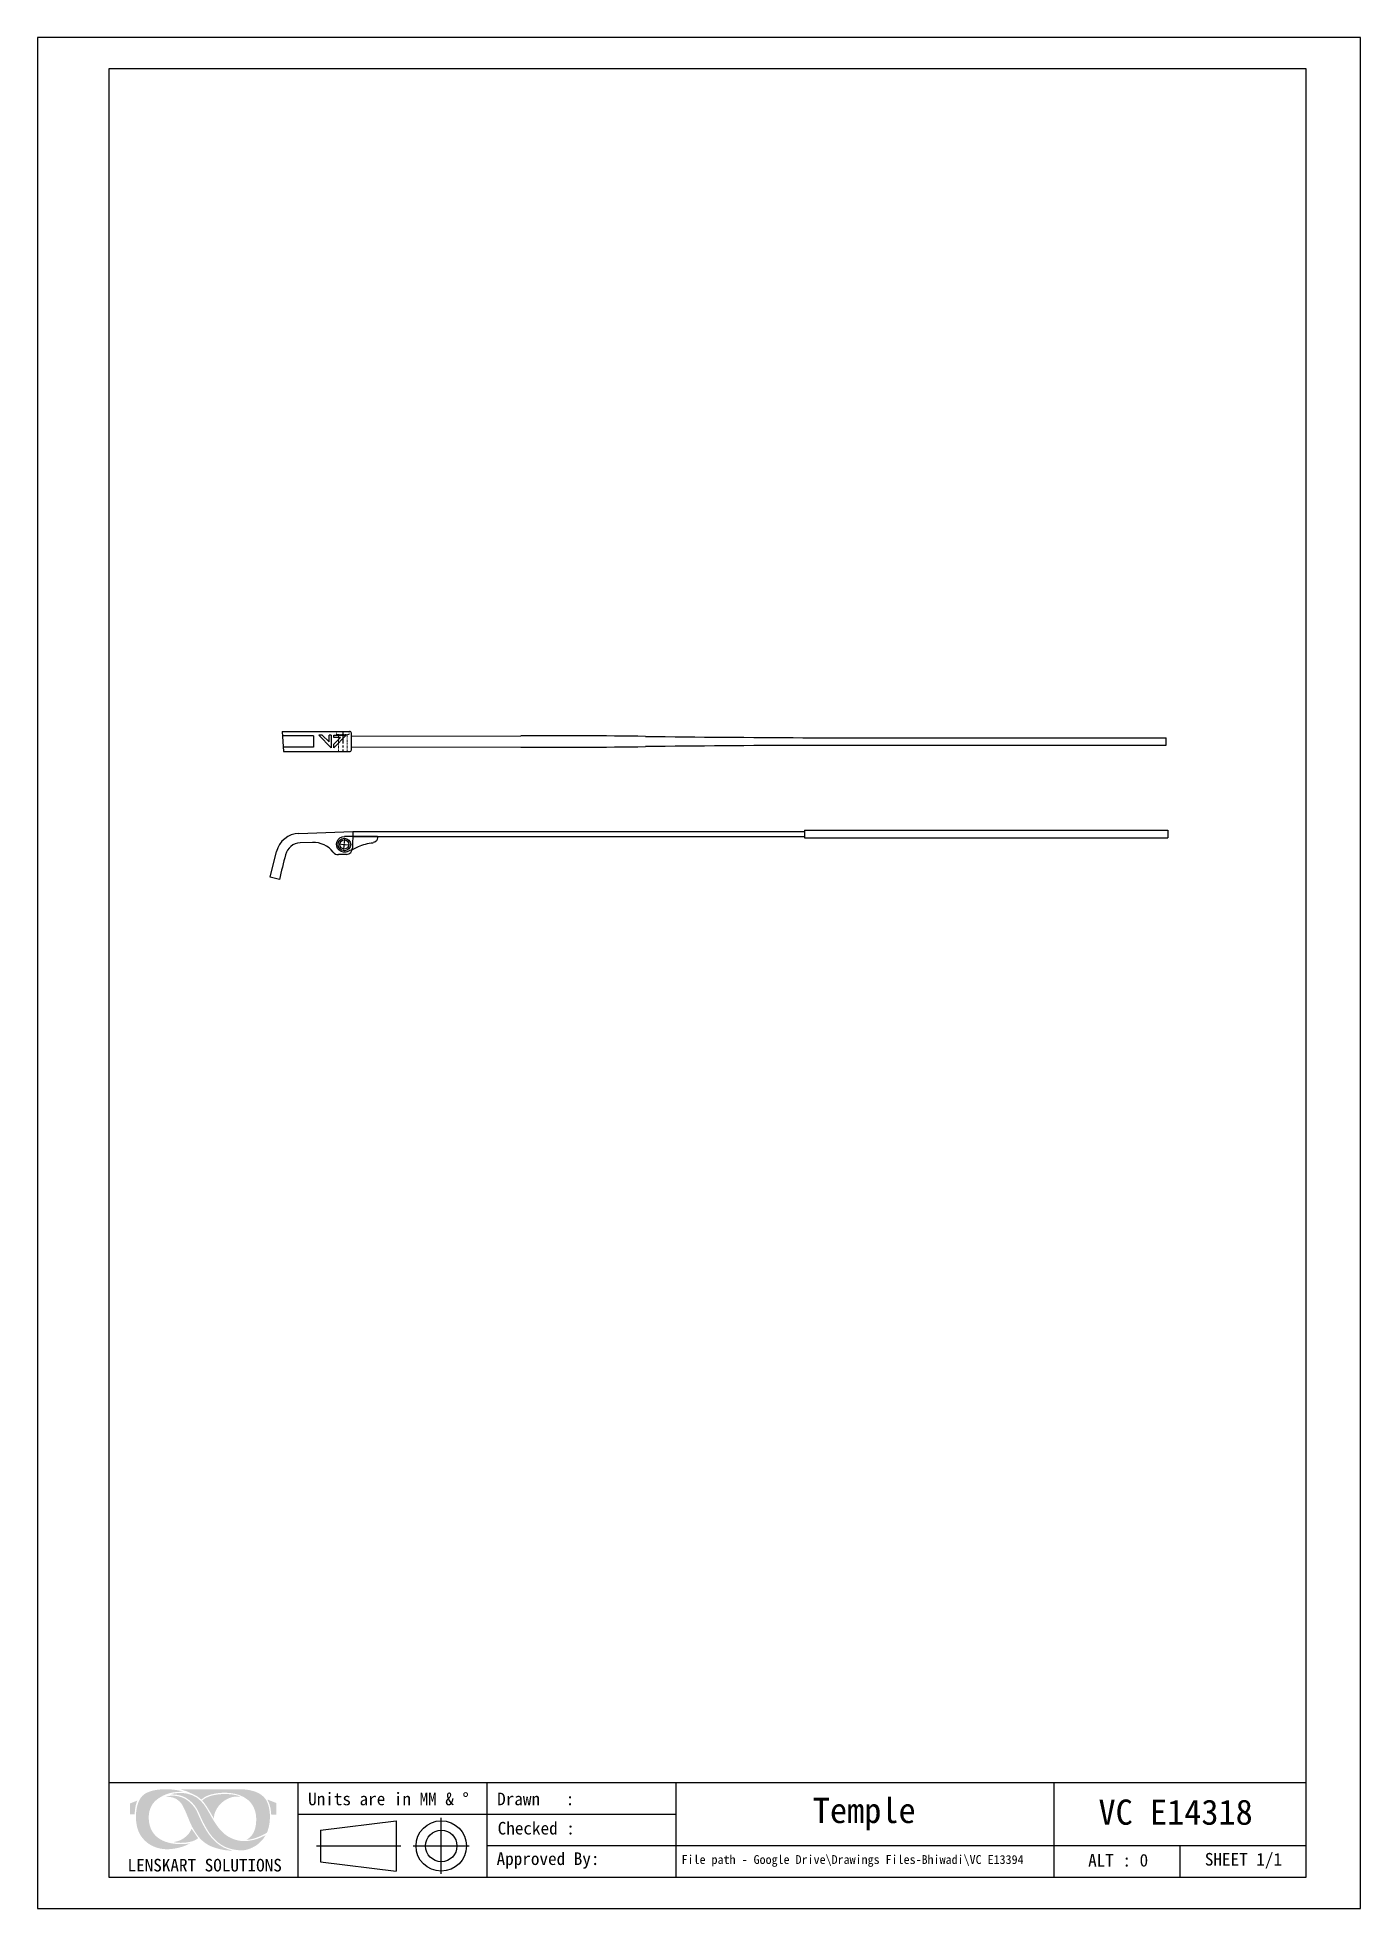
# Model space of a CAD drawing. Header units: millimetres. Extents: x 2727 to 2937, y 1477 to 1774.
import ezdxf

# ---------------------------------------------------------------- set-up
doc = ezdxf.new("R2010")
doc.units = ezdxf.units.MM
doc.linetypes.add('CENTER2', pattern=[28.575, 19.05, -3.175, 3.175, -3.175])
doc.linetypes.add('HIDDEN2', pattern=[0.1875, 0.125, -0.0625])
for name, color, linetype in [('Center Line', 2, 'CENTER2'), ('Hidden Line', 1, 'HIDDEN2'), ('图框-线条', 7, 'Continuous')]:
    doc.layers.add(name, color=color, linetype=linetype)
doc.layers.add('绘图层', color=7, linetype='Continuous', lineweight=15)
doc.styles.add('宋体', font='SimSun.ttf')

# ---------------------------------------------------------------- blocks, each defined once
blk = doc.blocks.new('*U2')
at = {"layer": 'Center Line', "color": 0, "linetype": 'CENTER2', "transparency": 16777216}
for p, q in [((-0.82, 0), (-0.14, 0)), ((0, 0.14), (0, 0.82)), ((0.14, 0), (0.82, 0)), ((0, -0.82), (0, -0.14))]:
    blk.add_line(p, q, dxfattribs=at)
at = {"layer": 'Center Line', "color": 0, "linetype": 'Continuous', "transparency": 16777216}
for p, q in [((-0.07, 0), (0.07, 0)), ((0, -0.07), (0, 0.07))]:
    blk.add_line(p, q, dxfattribs=at)
blk = doc.blocks.new('GADG')
for q in [(534.4, 506.11), (534.77, 511.37)]:
    blk.add_line((534.92, 511.35), q)
for centre, radius, start, end in [((534.68, 510.58), 0.8, 83.0061, 168.5469), ((15.2, 819.43), 604.04, 328.83628, 329.01753), ((526.36, 512.26), 7.68, 330.5525, 348.5469), ((533.15, 506.23), 1.25, 147.3394, 354.37)]:
    blk.add_arc(centre, radius, start, end)
at = {"layer": 'Center Line', "linetype": 'CENTER2'}
blk.add_blockref('*U2', (533.15, 506.23), dxfattribs=at)
blk = doc.blocks.new('tr')
at = {"color": 0, "ltscale": 1000}
for p, q in [((1870.82, 292.19), (1879.37, 292.19)), ((1866.02, 285.39), (1867.17, 289.43))]:
    blk.add_line(p, q, dxfattribs=at)
at = {"color": 0, "linetype": 'Continuous'}
for p, q in [((1879.37, 292.19), (1879.23, 289.54)), ((1872.91, 290.67), (1870.97, 290.67)), ((1878.23, 288.59), (1876.96, 288.59)), ((1867.46, 284.98), (1866.02, 285.39))]:
    blk.add_line(p, q, dxfattribs=at)
blk.add_circle((1877.97, 290.17), 1, dxfattribs=at)
at = {"color": 0, "ltscale": 1000}
blk.add_arc((1870.82, 288.39), 3.8, 90, 164.111, dxfattribs=at)
at = {"color": 0, "linetype": 'Continuous'}
for centre, radius, start, end in [((2035.65, 239.23), 174.3, 163.45, 164.783), ((1870.97, 288.17), 2.5, 90, 163.45), ((1872.91, 286.67), 4, 35.7324, 90), ((1876.96, 289.59), 1, 215.7324, 270), ((1878.23, 289.59), 1, 270, 357)]:
    blk.add_arc(centre, radius, start, end, dxfattribs=at)
at = {"xscale": -1, "rotation": 262.265904938417}
blk.add_blockref('GADG', (1304.59, -170), dxfattribs=at)

msp = doc.modelspace()

# ---------------------------------------------------------------- hatches: boundary and pattern name
at = {"layer": '图框-线条', "lineweight": 0, "ltscale": 0.1}
h = msp.add_hatch(color=252, dxfattribs=at)
edge = h.paths.add_edge_path()
edge.add_spline(control_points=[(2742.18, 1494.1), (2742.18, 1494.1), (2742.18, 1492.39), (2742.18, 1492.39), (2742.18, 1492.39), (2742.18, 1492.39), (2742.89, 1492.39), (2742.89, 1492.39), (2742.89, 1492.39), (2742.94, 1492.79), (2742.95, 1493.14), (2743.03, 1493.54), (2743.03, 1493.54), (2743.09, 1493.89), (2743.2, 1494.24), (2743.32, 1494.54), (2743.32, 1494.54), (2743.32, 1494.54), (2742.18, 1494.1), (2742.18, 1494.1)], knot_values=[0, 0, 0, 0, 0.166667, 0.166667, 0.166667, 0.166667, 0.333333, 0.333333, 0.333333, 0.333333, 0.5, 0.5, 0.5, 0.5, 0.666667, 0.666667, 0.666667, 0.666667, 1, 1, 1, 1], degree=3, periodic=0)
edge = h.paths.add_edge_path()
edge.add_spline(control_points=[(2764.58, 1492.31), (2764.58, 1492.31), (2765.38, 1492.31), (2765.38, 1492.31), (2765.38, 1492.31), (2765.38, 1492.31), (2765.39, 1494.16), (2765.39, 1494.16), (2765.39, 1494.16), (2765.39, 1494.16), (2763.97, 1494.72), (2763.97, 1494.72), (2763.97, 1494.72), (2764.12, 1494.36), (2764.28, 1494.1), (2764.39, 1493.65), (2764.39, 1493.65), (2764.5, 1493.2), (2764.54, 1492.8), (2764.58, 1492.31)], knot_values=[0, 0, 0, 0, 0.166667, 0.166667, 0.166667, 0.166667, 0.333333, 0.333333, 0.333333, 0.333333, 0.5, 0.5, 0.5, 0.5, 0.666667, 0.666667, 0.666667, 0.666667, 1, 1, 1, 1], degree=3, periodic=0)
edge = h.paths.add_edge_path(flags=17)
edge.add_spline(control_points=[(2749.09, 1487.97), (2749.23, 1487.86), (2750.05, 1487.85), (2750.19, 1487.84), (2750.19, 1487.84), (2751.07, 1487.82), (2752.4, 1488.03), (2752.97, 1488.58), (2752.97, 1488.58), (2752.92, 1488.67), (2752.89, 1488.7), (2752.83, 1488.77), (2752.83, 1488.77), (2752.83, 1488.77), (2751.96, 1490.06), (2751.96, 1490.06), (2751.96, 1490.06), (2751.75, 1489.8), (2751.66, 1489.3), (2750.86, 1488.69), (2750.86, 1488.69), (2750.38, 1488.32), (2749.82, 1488.07), (2749.09, 1487.97)], knot_values=[0, 0, 0, 0, 0.142857, 0.142857, 0.142857, 0.142857, 0.285714, 0.285714, 0.285714, 0.285714, 0.428571, 0.428571, 0.428571, 0.428571, 0.571429, 0.571429, 0.571429, 0.571429, 0.714286, 0.714286, 0.714286, 0.714286, 1, 1, 1, 1], degree=3, periodic=0)
edge = h.paths.add_edge_path(flags=17)
edge.add_spline(control_points=[(2753.64, 1494.55), (2753.69, 1494.46), (2753.7, 1494.47), (2753.77, 1494.4), (2753.77, 1494.4), (2754.41, 1493.66), (2755.35, 1491.87), (2755.47, 1491.74), (2755.47, 1491.74), (2755.52, 1493.24), (2756.78, 1494.55), (2758.01, 1494.98), (2758.01, 1494.98), (2758.66, 1495.21), (2759.01, 1495.22), (2759.73, 1495.15), (2759.73, 1495.15), (2759.49, 1495.34), (2758.49, 1495.51), (2758.23, 1495.54), (2758.23, 1495.54), (2757.02, 1495.67), (2755.26, 1495.56), (2754.19, 1494.96), (2754.19, 1494.96), (2754.02, 1494.86), (2753.71, 1494.67), (2753.64, 1494.55)], knot_values=[0, 0, 0, 0, 0.125, 0.125, 0.125, 0.125, 0.25, 0.25, 0.25, 0.25, 0.375, 0.375, 0.375, 0.375, 0.5, 0.5, 0.5, 0.5, 0.625, 0.625, 0.625, 0.625, 0.75, 0.75, 0.75, 0.75, 1, 1, 1, 1], degree=3, periodic=0)
edge = h.paths.add_edge_path()
edge.add_spline(control_points=[(2753.06, 1492.19), (2752.66, 1493.11), (2752.53, 1493.36), (2751.89, 1494.05), (2751.89, 1494.05), (2751.02, 1495), (2749.67, 1495.47), (2748.34, 1495.29), (2748.34, 1495.29), (2748.26, 1495.27), (2748.18, 1495.26), (2748.1, 1495.25), (2748.1, 1495.25), (2748.1, 1495.25), (2747.86, 1495.18), (2747.86, 1495.18), (2747.86, 1495.18), (2748.63, 1495.14), (2749.23, 1495.03), (2749.74, 1494.64), (2749.74, 1494.64), (2750.24, 1494.26), (2750.44, 1493.96), (2750.76, 1493.29), (2750.76, 1493.29), (2751.29, 1492.21), (2751.65, 1491), (2752.24, 1490), (2752.24, 1490), (2752.87, 1488.93), (2753.48, 1488.15), (2754.55, 1487.53), (2754.55, 1487.53), (2755.4, 1487.03), (2757.19, 1486.56), (2758.38, 1486.61), (2758.38, 1486.61), (2758.25, 1486.67), (2758.06, 1486.7), (2757.91, 1486.75), (2757.91, 1486.75), (2755.69, 1487.42), (2754.42, 1489.3), (2753.44, 1491.36), (2753.44, 1491.36), (2753.31, 1491.64), (2753.19, 1491.91), (2753.06, 1492.19)], knot_values=[0, 0, 0, 0, 0.076923, 0.076923, 0.076923, 0.076923, 0.153846, 0.153846, 0.153846, 0.153846, 0.230769, 0.230769, 0.230769, 0.230769, 0.307692, 0.307692, 0.307692, 0.307692, 0.384615, 0.384615, 0.384615, 0.384615, 0.461538, 0.461538, 0.461538, 0.461538, 0.538462, 0.538462, 0.538462, 0.538462, 0.615385, 0.615385, 0.615385, 0.615385, 0.692308, 0.692308, 0.692308, 0.692308, 0.769231, 0.769231, 0.769231, 0.769231, 0.846154, 0.846154, 0.846154, 0.846154, 1, 1, 1, 1], degree=3, periodic=0)
edge = h.paths.add_edge_path()
edge.add_spline(control_points=[(2763.69, 1489.04), (2763.65, 1489.04), (2762.83, 1488.65), (2762.67, 1488.59), (2762.67, 1488.59), (2762.31, 1488.45), (2761.9, 1488.32), (2761.51, 1488.25), (2761.51, 1488.25), (2760.53, 1488.06), (2759.82, 1488.06), (2758.89, 1488.33), (2758.89, 1488.33), (2757.3, 1488.8), (2756.38, 1489.91), (2755.63, 1491.07), (2755.63, 1491.07), (2754.31, 1493.12), (2753.77, 1495.11), (2751.22, 1495.65), (2751.22, 1495.65), (2750.79, 1495.74), (2750.28, 1495.78), (2749.83, 1495.75), (2749.83, 1495.75), (2749.52, 1495.72), (2748.8, 1495.65), (2748.58, 1495.52), (2748.58, 1495.52), (2749.71, 1495.54), (2750.59, 1495.33), (2751.38, 1494.76), (2751.38, 1494.76), (2753.03, 1493.57), (2753.09, 1492.33), (2753.95, 1490.78), (2753.95, 1490.78), (2754.37, 1490.04), (2754.66, 1489.47), (2755.24, 1488.8), (2755.24, 1488.8), (2756.42, 1487.41), (2757.69, 1486.79), (2759.63, 1486.65), (2759.63, 1486.65), (2760.57, 1486.58), (2761.51, 1487), (2762.13, 1487.39), (2762.13, 1487.39), (2762.55, 1487.66), (2762.89, 1487.99), (2763.21, 1488.36), (2763.21, 1488.36), (2763.38, 1488.55), (2763.56, 1488.84), (2763.69, 1489.04)], knot_values=[0, 0, 0, 0, 0.066667, 0.066667, 0.066667, 0.066667, 0.133333, 0.133333, 0.133333, 0.133333, 0.2, 0.2, 0.2, 0.2, 0.266667, 0.266667, 0.266667, 0.266667, 0.333333, 0.333333, 0.333333, 0.333333, 0.4, 0.4, 0.4, 0.4, 0.466667, 0.466667, 0.466667, 0.466667, 0.533333, 0.533333, 0.533333, 0.533333, 0.6, 0.6, 0.6, 0.6, 0.666667, 0.666667, 0.666667, 0.666667, 0.733333, 0.733333, 0.733333, 0.733333, 0.8, 0.8, 0.8, 0.8, 0.866667, 0.866667, 0.866667, 0.866667, 1, 1, 1, 1], degree=3, periodic=0)
edge = h.paths.add_edge_path()
edge.add_spline(control_points=[(2753.49, 1494.71), (2754.05, 1495.14), (2754.21, 1495.28), (2755.03, 1495.51), (2755.03, 1495.51), (2756.9, 1496.03), (2759.32, 1495.89), (2760.78, 1494.74), (2760.78, 1494.74), (2761.59, 1494.11), (2762.24, 1493.01), (2762.2, 1491.46), (2762.2, 1491.46), (2762.18, 1490.32), (2761.9, 1489.21), (2760.99, 1488.55), (2760.99, 1488.55), (2760.93, 1488.51), (2760.68, 1488.35), (2760.63, 1488.34), (2760.63, 1488.34), (2761.51, 1488.28), (2762.91, 1488.88), (2763.64, 1489.3), (2763.64, 1489.3), (2763.92, 1489.46), (2763.89, 1489.43), (2764.01, 1489.75), (2764.01, 1489.75), (2764.48, 1491.01), (2764.49, 1492.76), (2764.07, 1493.99), (2764.07, 1493.99), (2763.87, 1494.55), (2763.66, 1494.85), (2763.29, 1495.22), (2763.29, 1495.22), (2762.53, 1495.98), (2761.02, 1496.33), (2759.93, 1496.33), (2759.93, 1496.33), (2756.7, 1496.33), (2753.39, 1496.37), (2750.19, 1496.33), (2750.19, 1496.33), (2750.42, 1496.23), (2750.84, 1496.13), (2751.1, 1496.04), (2751.1, 1496.04), (2751.38, 1495.94), (2752.56, 1495.38), (2752.79, 1495.24), (2752.79, 1495.24), (2753.11, 1495.05), (2753.43, 1494.74), (2753.49, 1494.71)], knot_values=[0, 0, 0, 0, 0.066667, 0.066667, 0.066667, 0.066667, 0.133333, 0.133333, 0.133333, 0.133333, 0.2, 0.2, 0.2, 0.2, 0.266667, 0.266667, 0.266667, 0.266667, 0.333333, 0.333333, 0.333333, 0.333333, 0.4, 0.4, 0.4, 0.4, 0.466667, 0.466667, 0.466667, 0.466667, 0.533333, 0.533333, 0.533333, 0.533333, 0.6, 0.6, 0.6, 0.6, 0.666667, 0.666667, 0.666667, 0.666667, 0.733333, 0.733333, 0.733333, 0.733333, 0.8, 0.8, 0.8, 0.8, 0.866667, 0.866667, 0.866667, 0.866667, 1, 1, 1, 1], degree=3, periodic=0)
edge = h.paths.add_edge_path()
edge.add_spline(control_points=[(2751.71, 1487.75), (2751.57, 1487.76), (2751.31, 1487.7), (2751.15, 1487.68), (2751.15, 1487.68), (2748.58, 1487.44), (2745.54, 1488.12), (2745.17, 1491.27), (2745.17, 1491.27), (2745, 1492.73), (2745.45, 1494.06), (2746.63, 1494.86), (2746.63, 1494.86), (2747.8, 1495.67), (2748.98, 1495.99), (2750.71, 1495.94), (2750.71, 1495.94), (2750.71, 1495.94), (2750.01, 1496.13), (2750.01, 1496.13), (2750.01, 1496.13), (2748.49, 1496.46), (2746.2, 1496.47), (2744.85, 1495.8), (2744.85, 1495.8), (2744.09, 1495.42), (2743.66, 1494.85), (2743.37, 1493.9), (2743.37, 1493.9), (2742.87, 1492.28), (2743.02, 1489.78), (2744.23, 1488.51), (2744.23, 1488.51), (2744.39, 1488.34), (2744.46, 1488.23), (2744.65, 1488.08), (2744.65, 1488.08), (2744.84, 1487.93), (2744.88, 1487.87), (2745.12, 1487.7), (2745.12, 1487.7), (2746.69, 1486.59), (2748.75, 1486.65), (2750.55, 1487.25), (2750.55, 1487.25), (2750.76, 1487.32), (2750.96, 1487.41), (2751.16, 1487.49), (2751.16, 1487.49), (2751.28, 1487.54), (2751.64, 1487.74), (2751.71, 1487.75)], knot_values=[0, 0, 0, 0, 0.071429, 0.071429, 0.071429, 0.071429, 0.142857, 0.142857, 0.142857, 0.142857, 0.214286, 0.214286, 0.214286, 0.214286, 0.285714, 0.285714, 0.285714, 0.285714, 0.357143, 0.357143, 0.357143, 0.357143, 0.428571, 0.428571, 0.428571, 0.428571, 0.5, 0.5, 0.5, 0.5, 0.571429, 0.571429, 0.571429, 0.571429, 0.642857, 0.642857, 0.642857, 0.642857, 0.714286, 0.714286, 0.714286, 0.714286, 0.785714, 0.785714, 0.785714, 0.785714, 0.857143, 0.857143, 0.857143, 0.857143, 1, 1, 1, 1], degree=3, periodic=0)

# ---------------------------------------------------------------- linework, layer by layer
for p, q in [((2928.82, 1769.41), (2738.82, 1769.41)), ((2738.82, 1769.41), (2738.82, 1482.41)), ((2928.82, 1482.41), (2928.82, 1769.41)), ((2766.31, 1664.25), (2777.01, 1664.25)), ((2771.27, 1663.55), (2766.37, 1663.55)), ((2771.27, 1663.55), (2771.27, 1661.75)), ((2774.11, 1661.65), (2772.11, 1663.65)), ((2772.68, 1663.65), (2772.11, 1663.65)), ((2772.68, 1663.65), (2773.75, 1662.58)), ((2773.75, 1662.58), (2773.75, 1663.65)), ((2774.11, 1663.65), (2773.75, 1663.65)), ((2774.11, 1663.65), (2774.11, 1661.65)), ((2774.51, 1663.29), (2774.51, 1663.65)), ((2774.51, 1663.65), (2776.5, 1663.65)), ((2776.5, 1663.65), (2774.51, 1661.66)), ((2774.51, 1662.23), (2775.57, 1663.29)), ((2775.57, 1663.29), (2774.51, 1663.29)), ((2777.31, 1661.35), (2777.31, 1663.95)), ((2777.31, 1663.5), (2804.17, 1663.55)), ((2771.27, 1661.75), (2766.49, 1661.75)), ((2766.55, 1661.05), (2777.01, 1661.05)), ((2774.51, 1661.66), (2774.51, 1662.23)), ((2777.31, 1661.8), (2804.17, 1661.75)), ((2738.82, 1497.41), (2928.82, 1497.41)), ((2768.82, 1497.41), (2768.82, 1482.41)), ((2798.82, 1497.41), (2798.82, 1482.41)), ((2828.82, 1497.41), (2828.82, 1482.41)), ((2888.82, 1482.41), (2888.82, 1497.41)), ((2768.82, 1492.41), (2828.82, 1492.41)), ((2772.41, 1489.85), (2784.41, 1491.35)), ((2784.41, 1491.35), (2784.41, 1483.35)), ((2791.56, 1482.9), (2791.56, 1491.79)), ((2772.41, 1489.85), (2772.41, 1484.85)), ((2771.75, 1487.35), (2785.15, 1487.35)), ((2787.12, 1487.35), (2796.01, 1487.35)), ((2798.82, 1487.41), (2928.82, 1487.41)), ((2908.82, 1482.41), (2908.82, 1487.41)), ((2738.82, 1482.41), (2928.82, 1482.41)), ((2772.41, 1484.85), (2784.41, 1483.35))]:
    msp.add_line(p, q)
at = {"color": 0, "ltscale": 1000}
for p, q in [((2766.31, 1664.25), (2766.55, 1661.05)), ((2848.97, 1663.25), (2906.61, 1663.25)), ((2906.61, 1662.05), (2906.61, 1663.25)), ((2848.97, 1662.05), (2906.61, 1662.05)), ((2777.52, 1648.36), (2777.52, 1647.56)), ((2777.52, 1648.36), (2849.22, 1648.36)), ((2849.22, 1648.56), (2849.22, 1647.36)), ((2849.22, 1648.56), (2906.86, 1648.56)), ((2906.86, 1648.56), (2906.86, 1647.36)), ((2777.52, 1647.56), (2849.22, 1647.56)), ((2849.22, 1647.36), (2906.86, 1647.36))]:
    msp.add_line(p, q, dxfattribs=at)
msp.add_lwpolyline([(2727.47, 1477.41), (2937.47, 1477.41), (2937.47, 1774.41), (2727.47, 1774.41)], close=True)
msp.add_circle((2776.19, 1646.31), 0.725, dxfattribs=at)
for radius in [4, 2.5]:
    msp.add_circle((2791.56, 1487.35), radius)
for centre, radius, start, end in [((2777.01, 1663.95), 0.3, 0, 90), ((2809.68, 651.22), 1012.34, 89.18983, 90.31178), ((2777.01, 1661.35), 0.3, 270, 0), ((2809.68, 2674.08), 1012.34, 269.68822, 270.81017)]:
    msp.add_arc(centre, radius, start, end)
for centre, start, end in [((2862.11, 4743.06), 269.29085, 269.75553), ((2862.11, -1417.76), 90.24447, 90.70915)]:
    msp.add_arc(centre, 3079.83, start, end, dxfattribs=at)
at = {"layer": 'Center Line', "ltscale": 0.1}
msp.add_line((2775.95, 1664.25), (2775.95, 1661.05), dxfattribs=at)
at = {"layer": 'Hidden Line', "lineweight": 0}
for p, q in [((2774.95, 1664.25), (2774.95, 1663.75)), ((2774.95, 1663.75), (2776.95, 1663.75)), ((2775.25, 1663.75), (2775.25, 1661.05)), ((2776.65, 1663.75), (2776.65, 1661.05)), ((2776.95, 1664.25), (2776.95, 1663.75))]:
    msp.add_line(p, q, dxfattribs=at)

# ---------------------------------------------------------------- block references
at = {"color": 0, "rotation": 2.013527774051908}
msp.add_blockref('tr', (909.58, 1290.33), dxfattribs=at)

# ---------------------------------------------------------------- texts
at = {"layer": '绘图层', "color": 7, "linetype": 'ByBlock', "lineweight": 9, "attachment_point": 5, "style": '宋体'}
for s, insert, char_height, width in [('\\pxql;{\\fNSimSun|b0|i0|c0|p49;Units are in MM & %%D}', (2785.71, 1494.79), 2, 30.5443), ('\\pxql;{\\fNSimSun|b0|i0|c0|p49;Drawn   : }', (2815.71, 1494.79), 2, 30.5443), ('{\\fNSimSun|b0|i0|c0|p49;Temple}', (2858.7, 1492.41), 4, 58.2869), ('{\\fNSimSun|b0|i0|c0|p49;VC E14318}', (2908.12, 1492.68), 4, 58.2869), ('\\pxql;{\\fNSimSun|b0|i0|c0|p49;Checked : }', (2811.97, 1490.14), 2, 22.9015), ('{\\fSimSun|b0|i0|c134|p2;LENSKART SOLUTIONS}', (2754.02, 1484.28), 2, 58.9745), ('\\pxql;{\\fNSimSun|b0|i0|c0|p49;Approved By:}', (2811.8, 1485.03), 2, 22.9015), ('\\pxql;{\\fNSimSun|b0|i0|c0|p49;File path - Google Drive\\\\Drawings Files-Bhiwadi\\\\VC E13394}', (2874.65, 1484.96), 1.4, 89.89), ('{\\fNSimSun|b0|i0|c0|p49;ALT : 0}', (2899, 1485.06), 2, 17.2791), ('{\\fNSimSun|b0|i0|c0|p49;SHEET 1/1}', (2918.88, 1484.99), 2, 17.2791)]:
    msp.add_mtext(s, dxfattribs=dict(at, insert=insert, char_height=char_height, width=width))

doc.saveas('drawing.dxf')
